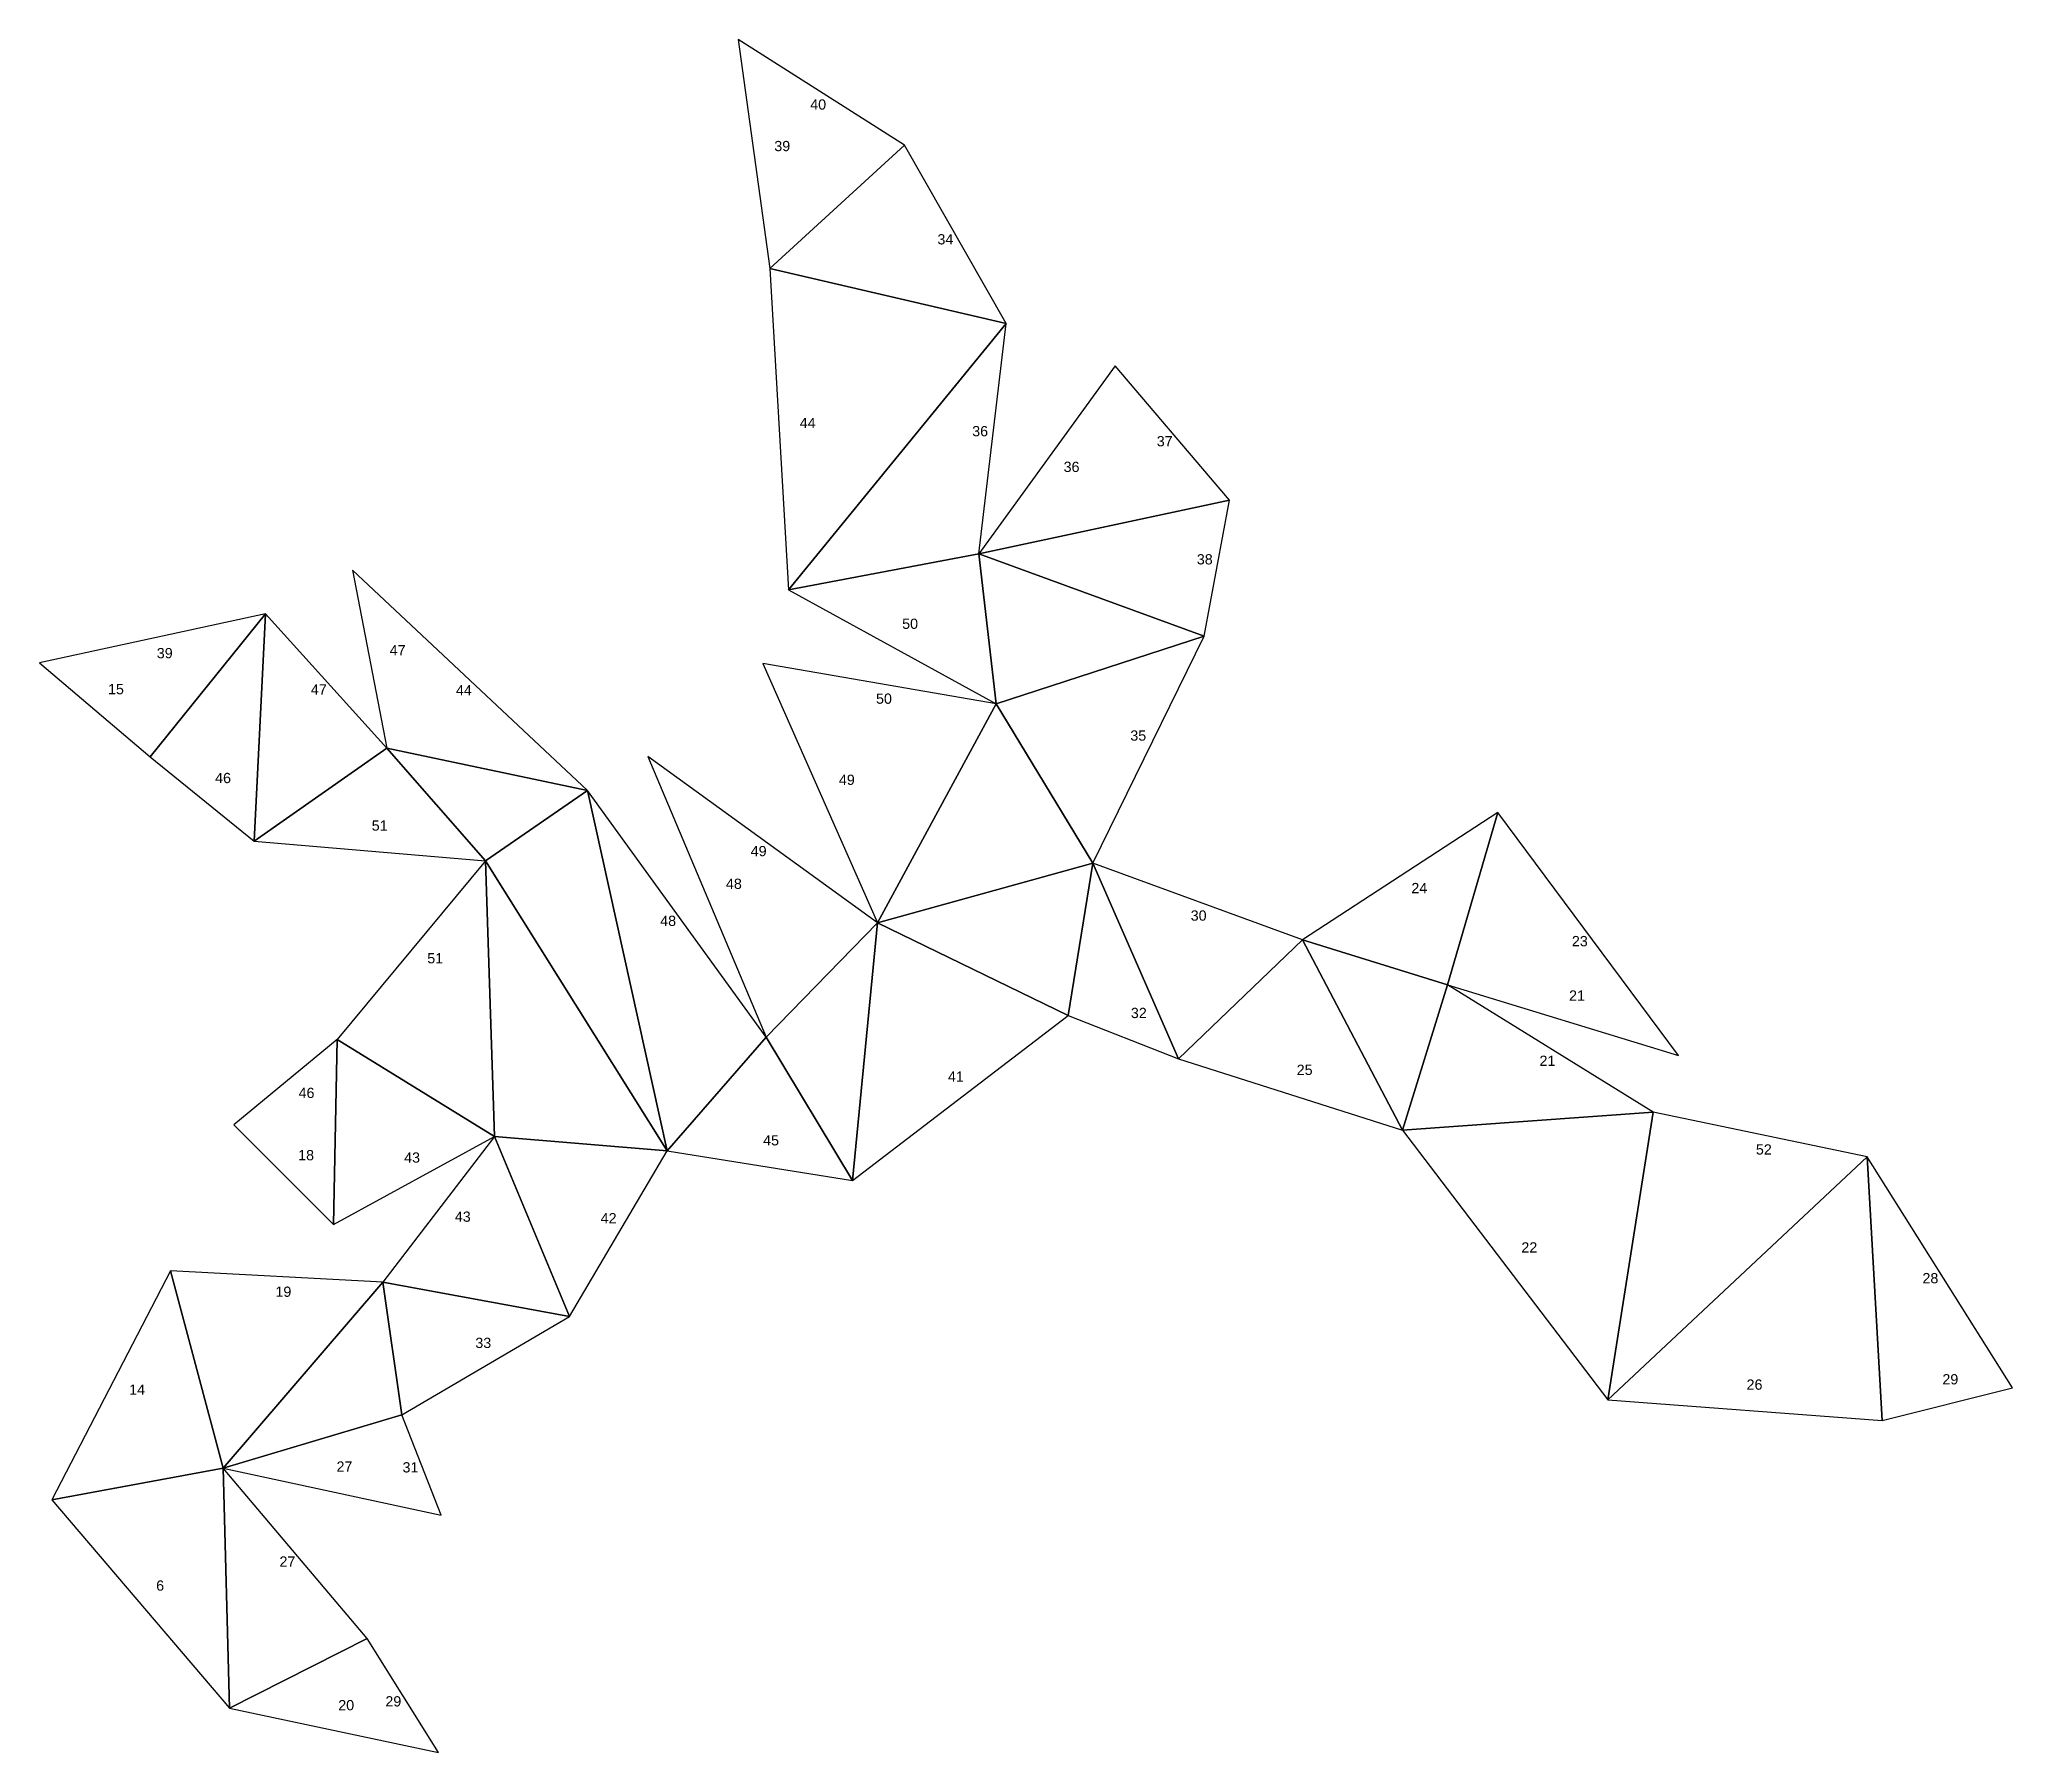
# Model space of a CAD drawing. Extents: x 5.5 to 44, y 12.9 to 46.3.
import ezdxf

# ---------------------------------------------------------------- set-up
doc = ezdxf.new("R2010")
doc.units = 0
doc.styles.get("Standard").update_dxf_attribs({"font": 'arial.ttf'})

msp = doc.modelspace()

# ---------------------------------------------------------------- linework, layer by layer
at = {"color": 0}
for p, q in [((22.368, 44.279), (19.117, 46.343)), ((19.117, 46.343), (19.741, 41.868)), ((24.353, 40.795), (22.368, 44.279)), ((19.741, 41.868), (20.104, 35.589)), ((23.825, 36.293), (24.353, 40.795)), ((26.484, 39.965), (23.825, 36.293)), ((28.721, 37.344), (26.484, 39.965)), ((28.227, 34.685), (28.721, 37.344)), ((16.174, 31.671), (11.585, 35.973)), ((11.585, 35.973), (12.254, 32.5)), ((20.104, 35.589), (24.159, 33.367)), ((9.885, 35.126), (5.47, 34.166)), ((12.254, 32.5), (9.885, 35.126)), ((26.052, 30.253), (28.227, 34.685)), ((5.47, 34.166), (7.631, 32.329)), ((24.159, 33.367), (19.603, 34.153)), ((19.603, 34.153), (21.842, 29.086)), ((7.631, 32.329), (9.667, 30.68)), ((21.842, 29.086), (17.356, 32.337)), ((17.356, 32.337), (19.668, 26.851)), ((19.668, 26.851), (16.174, 31.671)), ((33.963, 31.245), (30.145, 28.757)), ((37.494, 26.493), (33.963, 31.245)), ((9.667, 30.68), (14.187, 30.296)), ((14.187, 30.296), (11.289, 26.806)), ((30.145, 28.757), (26.052, 30.253)), ((36.994, 25.389), (32.977, 27.875)), ((32.977, 27.875), (37.494, 26.493)), ((21.354, 24.056), (25.568, 27.277)), ((25.568, 27.277), (27.724, 26.431)), ((11.289, 26.806), (9.266, 25.141)), ((27.724, 26.431), (32.096, 25.037)), ((9.266, 25.141), (11.216, 23.192)), ((41.175, 24.514), (36.994, 25.389)), ((11.216, 23.192), (14.359, 24.911)), ((14.359, 24.911), (12.176, 22.07)), ((32.096, 25.037), (36.11, 19.771)), ((15.822, 21.396), (17.735, 24.631)), ((17.735, 24.631), (21.354, 24.056)), ((44.017, 20.003), (41.175, 24.514)), ((8.027, 22.291), (5.709, 17.812)), ((12.176, 22.07), (8.027, 22.291)), ((12.552, 19.477), (15.822, 21.396)), ((36.11, 19.771), (41.471, 19.362)), ((41.471, 19.362), (44.017, 20.003)), ((13.319, 17.514), (12.552, 19.477)), ((11.87, 15.104), (9.059, 18.433)), ((9.059, 18.433), (13.319, 17.514)), ((5.709, 17.812), (9.184, 13.748)), ((13.264, 12.879), (11.87, 15.104)), ((9.184, 13.748), (13.264, 12.879))]:
    msp.add_line(p, q, dxfattribs=at)
at = {"color": 1}
for p, q in [((22.368, 44.279), (19.741, 41.868)), ((19.741, 41.868), (22.368, 44.279)), ((19.741, 41.868), (24.353, 40.795)), ((24.353, 40.795), (19.741, 41.868)), ((20.104, 35.589), (24.353, 40.795)), ((24.353, 40.795), (20.104, 35.589)), ((23.825, 36.293), (28.721, 37.344)), ((28.721, 37.344), (23.825, 36.293)), ((20.104, 35.589), (23.825, 36.293)), ((23.825, 36.293), (20.104, 35.589)), ((28.227, 34.685), (23.825, 36.293)), ((23.825, 36.293), (24.159, 33.367)), ((23.825, 36.293), (28.227, 34.685)), ((24.159, 33.367), (23.825, 36.293)), ((7.631, 32.329), (9.885, 35.126)), ((9.885, 35.126), (7.631, 32.329)), ((9.667, 30.68), (9.885, 35.126)), ((9.885, 35.126), (9.667, 30.68)), ((28.227, 34.685), (24.159, 33.367)), ((24.159, 33.367), (28.227, 34.685)), ((24.159, 33.367), (21.842, 29.086)), ((21.842, 29.086), (24.159, 33.367)), ((24.159, 33.367), (26.052, 30.253)), ((26.052, 30.253), (24.159, 33.367)), ((9.667, 30.68), (12.254, 32.5)), ((12.254, 32.5), (9.667, 30.68)), ((12.254, 32.5), (16.174, 31.671)), ((16.174, 31.671), (12.254, 32.5)), ((12.254, 32.5), (14.187, 30.296)), ((14.187, 30.296), (12.254, 32.5)), ((16.174, 31.671), (14.187, 30.296)), ((14.187, 30.296), (16.174, 31.671)), ((16.174, 31.671), (17.735, 24.631)), ((17.735, 24.631), (16.174, 31.671)), ((33.963, 31.245), (32.977, 27.875)), ((32.977, 27.875), (33.963, 31.245)), ((14.187, 30.296), (14.359, 24.911)), ((17.735, 24.631), (14.187, 30.296)), ((14.187, 30.296), (17.735, 24.631)), ((14.359, 24.911), (14.187, 30.296)), ((26.052, 30.253), (21.842, 29.086)), ((21.842, 29.086), (26.052, 30.253)), ((26.052, 30.253), (25.568, 27.277)), ((25.568, 27.277), (26.052, 30.253)), ((26.052, 30.253), (27.724, 26.431)), ((27.724, 26.431), (26.052, 30.253)), ((21.842, 29.086), (19.668, 26.851)), ((19.668, 26.851), (21.842, 29.086)), ((21.842, 29.086), (21.354, 24.056)), ((21.354, 24.056), (21.842, 29.086)), ((25.568, 27.277), (21.842, 29.086)), ((21.842, 29.086), (25.568, 27.277)), ((30.145, 28.757), (27.724, 26.431)), ((27.724, 26.431), (30.145, 28.757)), ((30.145, 28.757), (32.096, 25.037)), ((32.977, 27.875), (30.145, 28.757)), ((30.145, 28.757), (32.977, 27.875)), ((32.096, 25.037), (30.145, 28.757)), ((32.977, 27.875), (32.096, 25.037)), ((32.096, 25.037), (32.977, 27.875)), ((11.216, 23.192), (11.289, 26.806)), ((11.289, 26.806), (11.216, 23.192)), ((14.359, 24.911), (11.289, 26.806)), ((11.289, 26.806), (14.359, 24.911)), ((19.668, 26.851), (17.735, 24.631)), ((17.735, 24.631), (19.668, 26.851)), ((19.668, 26.851), (21.354, 24.056)), ((21.354, 24.056), (19.668, 26.851)), ((32.096, 25.037), (36.994, 25.389)), ((36.994, 25.389), (32.096, 25.037)), ((36.11, 19.771), (36.994, 25.389)), ((36.994, 25.389), (36.11, 19.771)), ((14.359, 24.911), (15.822, 21.396)), ((17.735, 24.631), (14.359, 24.911)), ((15.822, 21.396), (14.359, 24.911)), ((14.359, 24.911), (17.735, 24.631)), ((41.175, 24.514), (36.11, 19.771)), ((36.11, 19.771), (41.175, 24.514)), ((41.471, 19.362), (41.175, 24.514)), ((41.175, 24.514), (41.471, 19.362)), ((8.027, 22.291), (9.059, 18.433)), ((9.059, 18.433), (8.027, 22.291)), ((12.176, 22.07), (9.059, 18.433)), ((9.059, 18.433), (12.176, 22.07)), ((12.176, 22.07), (12.552, 19.477)), ((15.822, 21.396), (12.176, 22.07)), ((12.552, 19.477), (12.176, 22.07)), ((12.176, 22.07), (15.822, 21.396)), ((12.552, 19.477), (9.059, 18.433)), ((9.059, 18.433), (12.552, 19.477)), ((9.059, 18.433), (5.709, 17.812)), ((5.709, 17.812), (9.059, 18.433)), ((9.184, 13.748), (9.059, 18.433)), ((9.059, 18.433), (9.184, 13.748)), ((9.184, 13.748), (11.87, 15.104)), ((11.87, 15.104), (9.184, 13.748))]:
    msp.add_line(p, q, dxfattribs=at)

# ---------------------------------------------------------------- texts
for s, p in [('40', (20.528, 44.973)), ('39', (19.826, 44.161)), ('34', (23.013, 42.339)), ('44', (20.322, 38.751)), ('36', (23.692, 38.591)), ('37', (27.298, 38.395)), ('36', (25.478, 37.894)), ('38', (28.081, 36.088)), ('50', (22.324, 34.829)), ('39', (7.762, 34.255)), ('47', (12.312, 34.312)), ('15', (6.809, 33.552)), ('47', (10.772, 33.545)), ('44', (13.606, 33.53)), ('50', (21.813, 33.366)), ('35', (26.781, 32.645)), ('46', (8.901, 31.816)), ('49', (21.088, 31.781)), ('51', (11.961, 30.887)), ('49', (19.365, 30.388)), ('48', (18.881, 29.75)), ('24', (32.272, 29.666)), ('30', (27.961, 29.129)), ('48', (17.597, 29.026)), ('23', (35.408, 28.63)), ('51', (13.046, 28.295)), ('21', (35.353, 27.566)), ('32', (26.792, 27.226)), ('25', (30.032, 26.115)), ('21', (34.775, 26.292)), ('46', (10.532, 25.665)), ('41', (23.218, 25.984)), ('45', (19.607, 24.738)), ('52', (39.003, 24.56)), ('18', (10.524, 24.449)), ('43', (12.595, 24.402)), ('43', (13.585, 23.247)), ('42', (16.434, 23.217)), ('22', (34.421, 22.646)), ('19', (10.08, 21.781)), ('28', (42.257, 22.045)), ('33', (13.985, 20.781)), ('14', (7.223, 19.868)), ('26', (38.821, 19.966)), ('29', (42.646, 20.07)), ('27', (11.273, 18.365)), ('31', (12.563, 18.35)), ('27', (10.159, 16.51)), ('6', (7.75, 16.04)), ('20', (11.307, 13.704)), ('29', (12.228, 13.779))]:
    msp.add_text(s, height=0.2, dxfattribs=at).set_placement(p)

doc.saveas('drawing.dxf')
